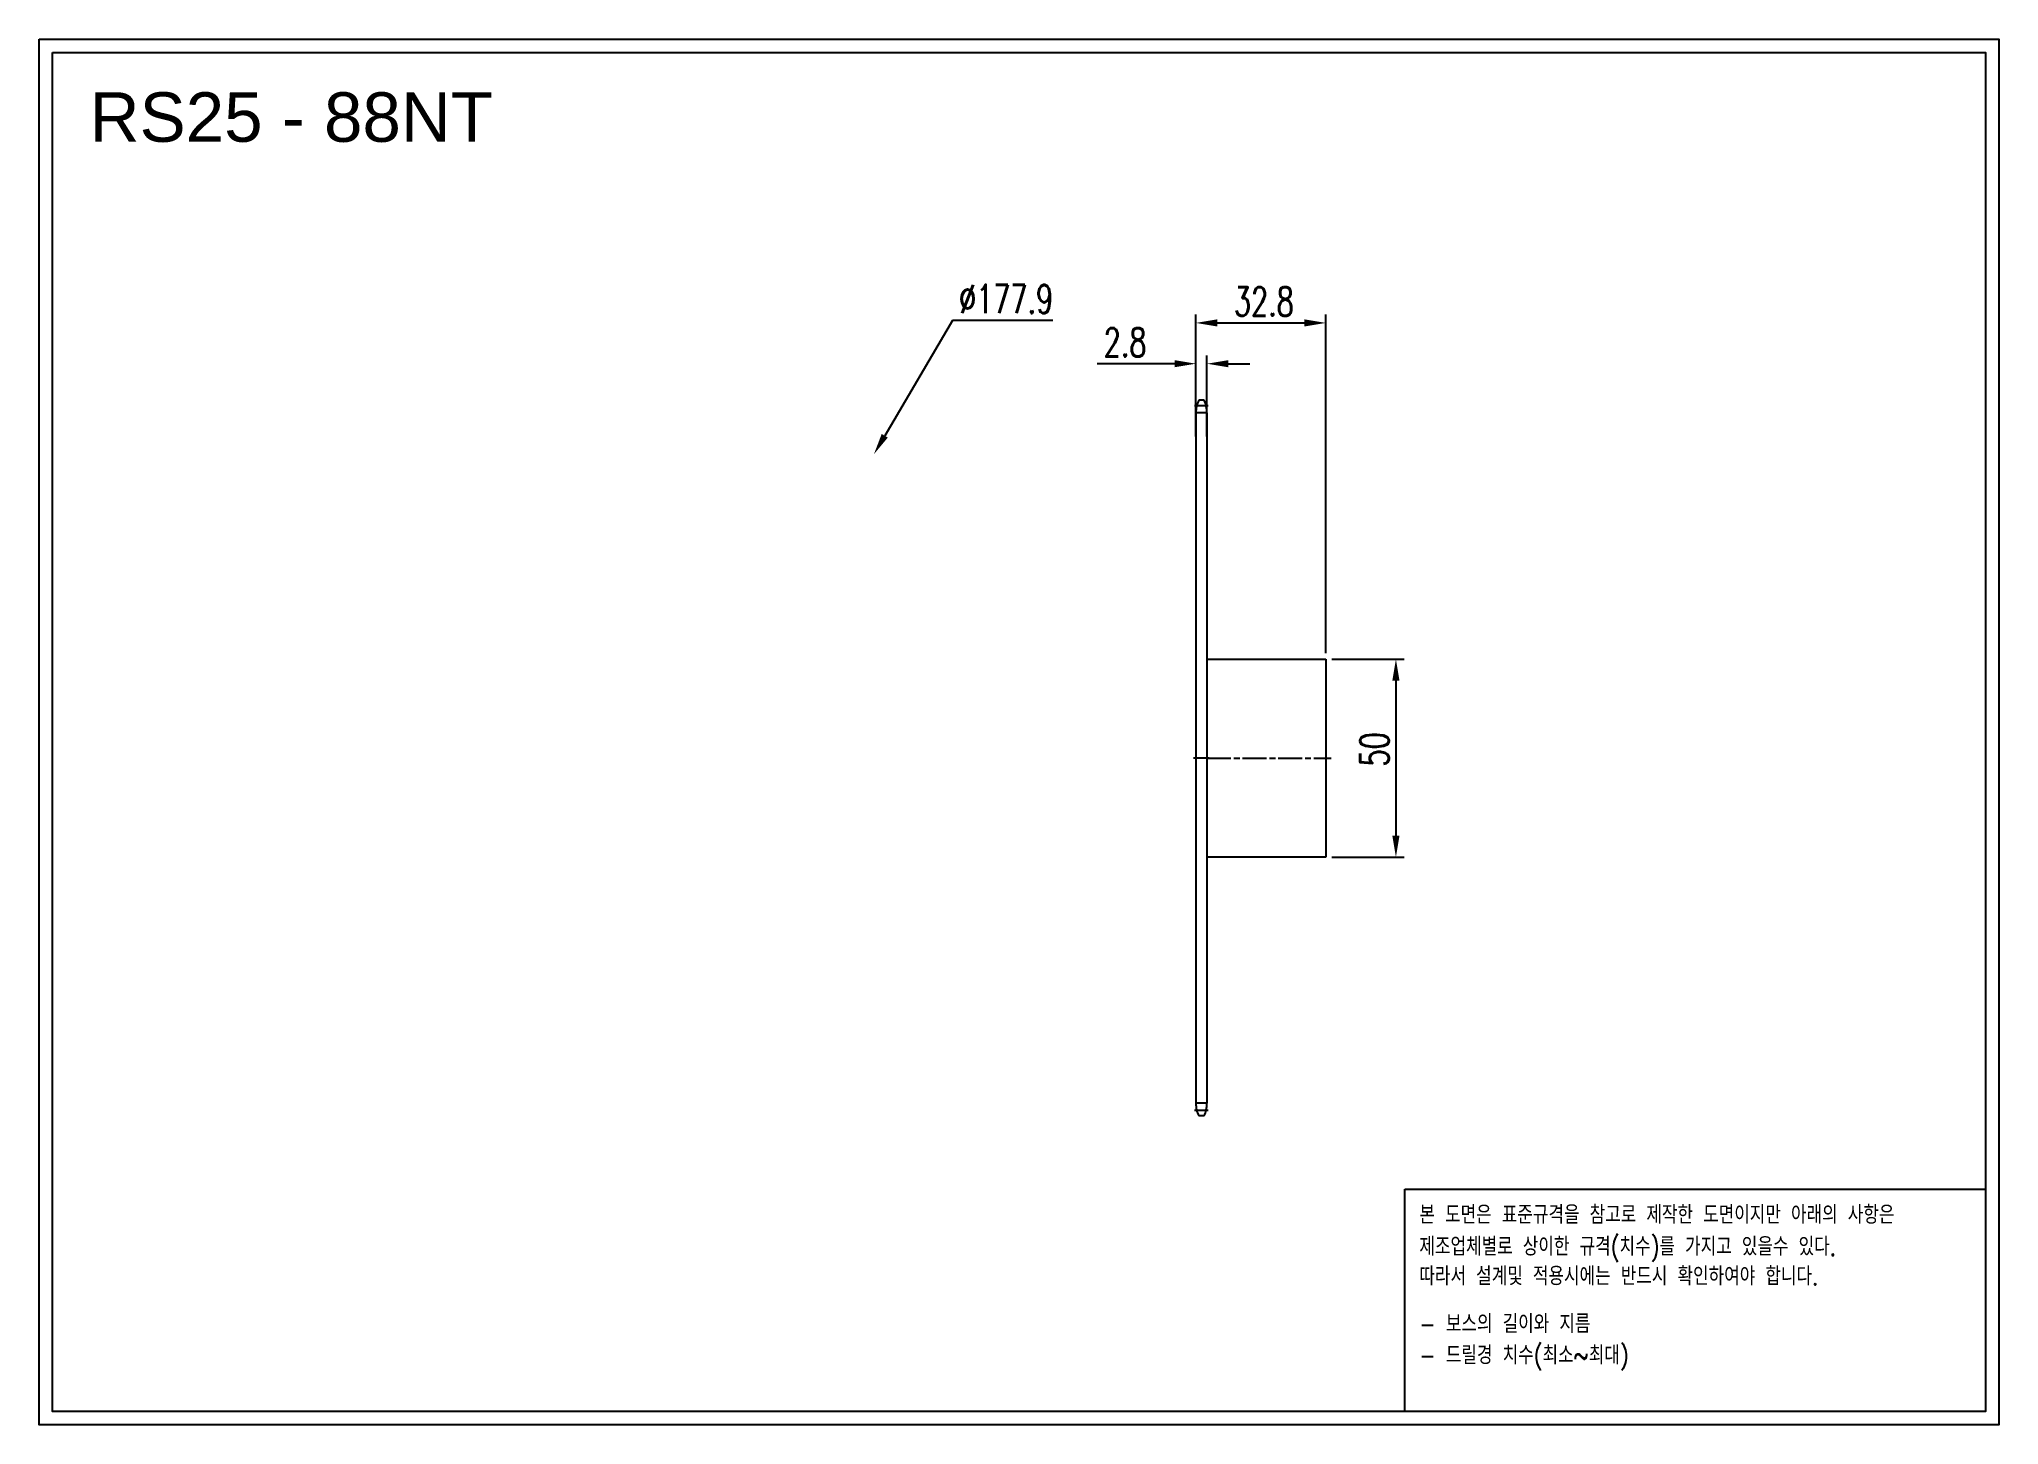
# Model space of a CAD drawing. Header units: millimetres. Extents: x -62998 to -62503, y 3259 to 3609.
import ezdxf

# ---------------------------------------------------------------- set-up
doc = ezdxf.new("R2010")
doc.units = ezdxf.units.MM
for name, pattern in [('AM_ISO02W050', [7.5, 6, -1.5]), ('AM_ISO02W050x2', [3.75, 3, -0.75]), ('AM_ISO08W050', [18, 12, -1.5, 3, -1.5]), ('AM_ISO08W050x2', [9, 6, -0.75, 1.5, -0.75])]:
    doc.linetypes.add(name, pattern=pattern)
for name, color, linetype, lineweight in [('AM_3N', 6, 'AM_ISO02W050', 25), ('AM_7', 4, 'AM_ISO08W050', 25), ('AM_7N', 4, 'AM_ISO08W050', 25)]:
    doc.layers.add(name, color=color, linetype=linetype, lineweight=lineweight)
doc.layers.add('S-DIM', color=7, linetype='Continuous')
doc.styles.add('HAN', font='ROMANS.shx', dxfattribs={"width": 0.7, "bigfont": 'whgtxt.shx'})
doc.styles.add('HSG', font='SIMPLEX.shx', dxfattribs={"width": 0.7, "bigfont": 'HSG.shx'})
doc.styles.get("Standard").update_dxf_attribs({"font": 'arial.ttf'})
doc.dimstyles.new('APP16', dxfattribs={"dimscale": 3, "dimtxt": 2.4, "dimasz": 1.8, "dimexe": 0.7, "dimexo": 0.5, "dimgap": 0.6, "dimtad": 1, "dimtoh": 1, "dimdec": 1, "dimrnd": 0.01, "dimzin": 9, "dimdsep": 46, "dimtxsty": 'HSG', "dimcen": 0, "dimclrd": 1, "dimclre": 1, "dimclrt": 256, "dimazin": 2, "dimtp": 1, "dimtm": 1, "dimtfac": 0.5, "dimtdec": 1, "dimtofl": 0, "dimtmove": 0, "dimatfit": 3, "dimfxl": 0, "dimtvp": 1, "dimtolj": 2, "dimlwd": -1, "dimlwe": -1, "dimarcsym": 0})

# ---------------------------------------------------------------- blocks, each defined once
blk = doc.blocks.new('*D2')
at = {"layer": 'Defpoints', "color": 0, "transparency": 16777216}
for p in [(-62673.36, 3452.84), (-62673.36, 3402.84), (-62655.65, 3402.84)]:
    blk.add_point(p, dxfattribs=at)
at = {"layer": 'S-DIM', "color": 1, "transparency": 16777216}
for p, q in [((-62671.86, 3452.84), (-62653.55, 3452.84)), ((-62655.65, 3447.44), (-62655.65, 3408.24)), ((-62671.86, 3402.84), (-62653.55, 3402.84))]:
    blk.add_line(p, q, dxfattribs=at)
for points in [[(-62656.55, 3447.44), (-62654.75, 3447.44), (-62655.65, 3452.84)], [(-62656.55, 3408.24), (-62654.75, 3408.24), (-62655.65, 3402.84)]]:
    blk.add_solid(points, dxfattribs=at)
at = {"layer": 'S-DIM', "transparency": 16777216, "insert": (-62661.05, 3430.06), "char_height": 7.2, "attachment_point": 5, "rotation": 90, "style": 'HSG'}
blk.add_mtext('\\A2;50', dxfattribs=at)
blk = doc.blocks.new('fuyjgdhj')
for p, q in [((-66198.52, 424.71), (-66168.52, 424.71)), ((-66168.52, 424.71), (-66168.52, 374.71)), ((-66168.52, 374.71), (-66198.52, 374.71))]:
    blk.add_line(p, q)
at = {"layer": 'AM_7N', "linetype": 'AM_ISO08W050x2'}
blk.add_line((-66198.52, 399.71), (-66167.17, 399.71), dxfattribs=at)
blk = doc.blocks.new('*D3')
at = {"layer": 'Defpoints', "color": 0, "transparency": 16777216}
for p in [(-62787.46, 3504.58), (-62877.44, 3351.11)]:
    blk.add_point(p, dxfattribs=at)
at = {"layer": 'S-DIM', "color": 1, "transparency": 16777216}
for p, q in [((-62767.64, 3538.39), (-62784.73, 3509.24)), ((-62742.32, 3538.39), (-62767.64, 3538.39))]:
    blk.add_line(p, q, dxfattribs=at)
blk.add_solid([(-62785.5, 3509.7), (-62783.95, 3508.79), (-62787.46, 3504.58)], dxfattribs=at)
at = {"layer": 'S-DIM', "transparency": 16777216, "insert": (-62754.08, 3543.79), "char_height": 7.2, "attachment_point": 5, "style": 'HSG'}
blk.add_mtext('\\A2;∅177.9', dxfattribs=at)
blk = doc.blocks.new('*D4')
at = {"layer": 'Defpoints', "color": 0, "transparency": 16777216}
for p in [(-62703.36, 3527.44), (-62706.16, 3507.57), (-62703.36, 3507.57)]:
    blk.add_point(p, dxfattribs=at)
at = {"layer": 'S-DIM', "color": 1, "transparency": 16777216}
for p, q in [((-62706.16, 3509.07), (-62706.16, 3529.54)), ((-62703.36, 3509.07), (-62703.36, 3529.54)), ((-62711.56, 3527.44), (-62731.12, 3527.44)), ((-62697.96, 3527.44), (-62692.56, 3527.44))]:
    blk.add_line(p, q, dxfattribs=at)
for points in [[(-62711.56, 3528.34), (-62711.56, 3526.54), (-62706.16, 3527.44)], [(-62697.96, 3528.34), (-62697.96, 3526.54), (-62703.36, 3527.44)]]:
    blk.add_solid(points, dxfattribs=at)
at = {"layer": 'S-DIM', "transparency": 16777216, "insert": (-62724.04, 3532.84), "char_height": 7.2, "attachment_point": 5, "style": 'HSG'}
blk.add_mtext('\\A2;2.8', dxfattribs=at)
blk = doc.blocks.new('*D6')
at = {"layer": 'Defpoints', "color": 0, "transparency": 16777216}
for p in [(-62673.36, 3537.74), (-62706.16, 3515), (-62673.36, 3452.84)]:
    blk.add_point(p, dxfattribs=at)
at = {"layer": 'S-DIM', "color": 1, "transparency": 16777216}
for p, q in [((-62706.16, 3516.5), (-62706.16, 3539.84)), ((-62673.36, 3454.34), (-62673.36, 3539.84)), ((-62700.76, 3537.74), (-62678.76, 3537.74))]:
    blk.add_line(p, q, dxfattribs=at)
for points in [[(-62700.76, 3538.64), (-62700.76, 3536.84), (-62706.16, 3537.74)], [(-62678.76, 3538.64), (-62678.76, 3536.84), (-62673.36, 3537.74)]]:
    blk.add_solid(points, dxfattribs=at)
at = {"layer": 'S-DIM', "transparency": 16777216, "insert": (-62688.99, 3543.14), "char_height": 7.2, "attachment_point": 5, "style": 'HSG'}
blk.add_mtext('\\A2;32.8', dxfattribs=at)
blk = doc.blocks.new('notice1')
at = {"color": 4}
blk.add_lwpolyline([(-22142.12, 1735.9), (-22053.8, 1735.9), (-22053.8, 1702.07), (-22142.12, 1702.07)], close=True, dxfattribs=at)
at = {"color": 4, "style": 'HAN', "width": 0.8}
for s, p in [('본 도면은 표준규격을 참고로 제작한 도면이지만 아래의 사항은', (-22139.9, 1730.62)), ('제조업체별로 상이한 규격(치수)를 가지고 있을수 있다.', (-22139.9, 1725.78)), ('따라서 설계및 적용시에는 반드시 확인하여야 합니다.', (-22139.9, 1721.28)), ('- 보스의 길이와 지름', (-22139.9, 1714.03)), ('- 드릴경 치수(최소~최대)', (-22139.9, 1709.27))]:
    blk.add_text(s, height=2.7949, dxfattribs=at).set_placement(p)

msp = doc.modelspace()

# ---------------------------------------------------------------- linework, layer by layer
for p, q in [((-62706.16, 3515), (-62706.16, 3340.69)), ((-62704.06, 3518.2), (-62705.45, 3518.2)), ((-62703.36, 3515), (-62703.36, 3340.69)), ((-62704.06, 3337.49), (-62705.45, 3337.49))]:
    msp.add_line(p, q)
for points in [[(-62998.25, 3609.38), (-62503.41, 3609.38), (-62503.41, 3259.5), (-62998.25, 3259.5)], [(-62994.91, 3606.05), (-62506.74, 3606.05), (-62506.74, 3262.83), (-62994.91, 3262.83)]]:
    msp.add_lwpolyline(points, close=True)
for centre, start, end in [((-62698.56, 3515), 155.0989, 180), ((-62710.96, 3515), 0, 24.9011), ((-62698.56, 3340.69), 180, 204.9011), ((-62710.96, 3340.69), 335.0989, 0)]:
    msp.add_arc(centre, 7.6, start, end)
at = {"layer": 'AM_3N', "linetype": 'AM_ISO02W050x2'}
for p, q in [((-62703.36, 3515), (-62706.16, 3515)), ((-62703.36, 3340.69), (-62706.16, 3340.69))]:
    msp.add_line(p, q, dxfattribs=at)
at = {"layer": 'AM_7', "linetype": 'AM_ISO08W050x2'}
for p, q in [((-62703.08, 3516.8), (-62706.47, 3516.8)), ((-62702.78, 3427.84), (-62706.74, 3427.84)), ((-62703.08, 3338.89), (-62706.47, 3338.89))]:
    msp.add_line(p, q, dxfattribs=at)

# ---------------------------------------------------------------- block references
msp.add_blockref('fuyjgdhj', (3495.17, 3028.14))
at = {"xscale": 1.66053888, "yscale": 1.66053888, "zscale": 1.66053888}
msp.add_blockref('notice1', (-25885.56, 436.48), dxfattribs=at)

# ---------------------------------------------------------------- texts
msp.add_text('RS25 - 88NT', height=12.4958).set_placement((-62985.5, 3583.47))

# ---------------------------------------------------------------- dimensions: what is measured, and where the dimension line sits
at = {"layer": 'S-DIM'}
dim = msp.add_diameter_dim_2p(p1=(-62877.44, 3351.11), p2=(-62787.46, 3504.58), dimstyle='APP16', dxfattribs=at)
dim.commit()
dim.dimension.update_dxf_attribs({"geometry": '*D3', "text_midpoint": (-62754.08, 3538.39), "dimtype": 131})
for base, p1, p2, picture, middle in [((-62673.36, 3537.74), (-62706.16, 3515), (-62673.36, 3452.84), '*D6', (-62688.99, 3537.74)), ((-62703.36, 3527.44), (-62706.16, 3507.57), (-62703.36, 3507.57), '*D4', (-62724.04, 3527.44))]:
    dim = msp.add_linear_dim(base=base, p1=p1, p2=p2, dimstyle='APP16', dxfattribs=at)
    dim.commit()
    dim.dimension.update_dxf_attribs({"geometry": picture, "text_midpoint": middle, "dimtype": 128})
dim = msp.add_linear_dim(base=(-62655.65, 3402.84), p1=(-62673.36, 3452.84), p2=(-62673.36, 3402.84), angle=90, dimstyle='APP16', dxfattribs=at)
dim.commit()
dim.dimension.update_dxf_attribs({"geometry": '*D2', "text_midpoint": (-62655.65, 3430.06), "dimtype": 128})

doc.saveas('drawing.dxf')
